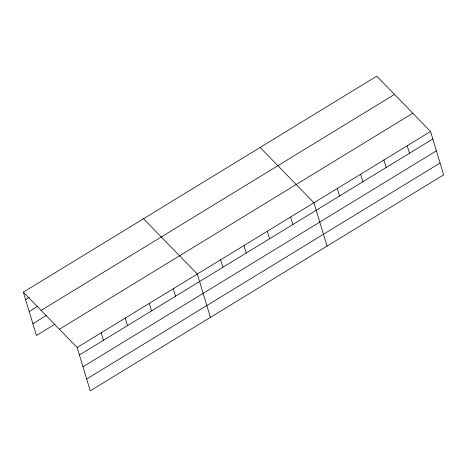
<?xml version="1.0" encoding="UTF-8"?>
<svg xmlns="http://www.w3.org/2000/svg" width="467" height="467" viewBox="0 0 467 467"><rect width="100%" height="100%" fill="white"/><g stroke="black" fill="none" stroke-linecap="round" stroke-linejoin="round"><path stroke-width="0.7" d="M23.35 292.161L376.752 76.174L430.562 131.49L443.65 174.839L90.248 390.826L77.16 347.477L23.35 292.161L36.438 335.51L54.925 324.209M25.615 299.656L29.31 297.397M29.188 311.489L37.809 306.218M41.108 310.415L394.51 94.427M32.865 323.678L46.42 315.394M59.402 329.223L412.805 113.236M77.16 347.477L430.562 131.49M79.419 354.973L432.827 138.985M82.992 366.805L436.4 150.818M86.675 378.994L440.077 163.006M260.131 147.449L313.941 202.766L327.028 246.115M143.509 218.725L197.313 274.041L210.401 317.391M407.236 145.745L409.501 153.24M383.915 160L386.174 167.495M360.588 174.255L362.853 181.751M337.262 188.51L339.527 196.006M290.614 217.021L292.879 224.516M267.287 231.276L269.552 238.771M243.967 245.531L246.226 253.026M220.64 259.786L222.905 267.282M173.286 288.729L175.545 296.224M149.253 303.416L151.518 310.911M125.22 318.103L127.485 325.598M101.187 332.79L103.452 340.285"/></g></svg>
